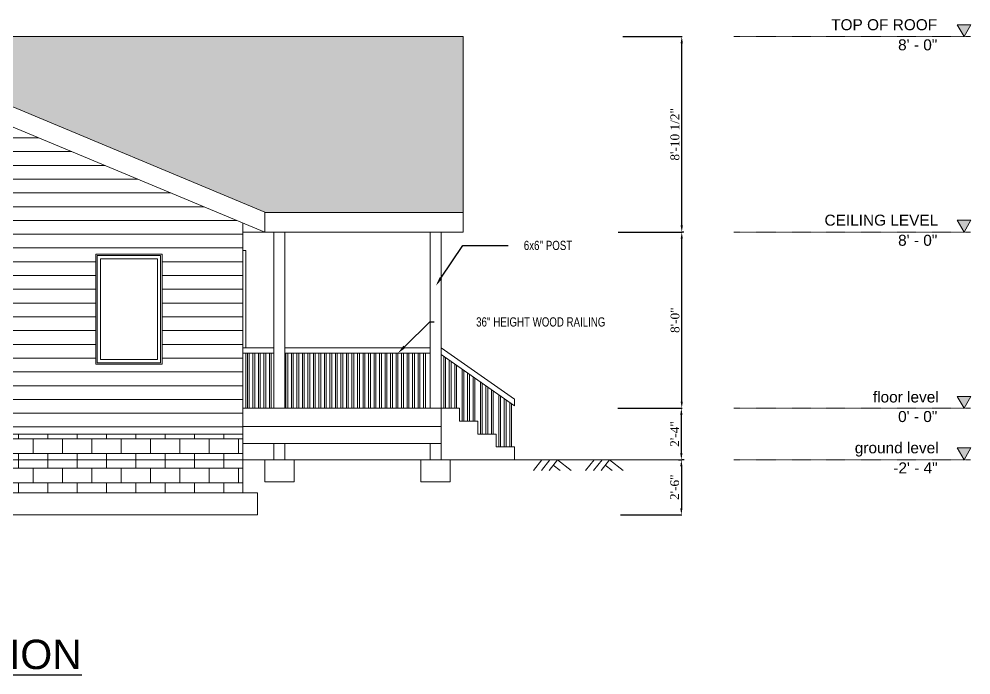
# Model space of a CAD drawing. Header units: inches. Extents: x 26998 to 46838, y -509 to 4343.
# Drawn here: x 38200 to 38719, y 1113 to 1471 of the extents above; entities that cross this region are included whole.
import ezdxf
from ezdxf import colors
from ezdxf.entities.mleader import LeaderData, LeaderLine
from ezdxf.math import Vec2, Vec3

# ---------------------------------------------------------------- set-up
doc = ezdxf.new("R2010")
doc.units = ezdxf.units.IN
doc.header["$LTSCALE"] = 0.5
doc.header["$MEASUREMENT"] = 0
doc.linetypes.add('Grid Line 1_2_', pattern=[0.875, 0.5, -0.125, 0.125, -0.125])
doc.layers.get('Defpoints').update_dxf_attribs({"color": 140})
for name, color, linetype, lineweight in [('A-COLS', 52, 'Continuous', 9), ('A-Door', 31, 'Continuous', 25), ('A-DOOR-FRAM', 31, 'Continuous', 9), ('A-FLOR', 192, 'Continuous', 18), ('A-FLOR-HRAL', 11, 'Continuous', 9), ('A-FLOR-LEVL', 51, 'Continuous', 9), ('A-Glaz', 51, 'Continuous', 25), ('A-ROOF', 132, 'Continuous', 18), ('CAD_  Default_Lines', 7, 'Continuous', 5), ('DIMENSION', 7, 'Continuous', 13), ('Dimensions', 7, 'Continuous', 0), ('I-WALL', 2, 'Continuous', 18), ('S-BEAM', 12, 'Continuous', 9), ('shingle', 8, 'Continuous', 5), ('SWING', 4, 'Continuous', 5), ('window', 2, 'Continuous', 20)]:
    doc.layers.add(name, color=color, linetype=linetype, lineweight=lineweight)
doc.layers.add('S-FNDN', color=32, linetype='Continuous', lineweight=5, transparency=0.5)
doc.styles.add('ARIAL', font='arial.ttf')
doc.styles.add('Dimension_style1', font='times.ttf')
doc.styles.get("Standard").update_dxf_attribs({"font": 'romans.shx', "width": 0.75})
doc.dimstyles.new('REAL', dxfattribs={"dimscale": 0.05, "dimtxt": 96, "dimasz": 72, "dimexe": 5, "dimexo": 72, "dimgap": 24, "dimtad": 1, "dimrnd": 0.25, "dimzin": 1, "dimdsep": 46, "dimlunit": 4, "dimtxsty": 'Dimension_style1', "dimcen": 0.09, "dimclrt": 3, "dimadec": 0, "dimazin": 0, "dimtfac": 1, "dimtofl": 0, "dimtmove": 0, "dimatfit": 3, "dimfxl": 120, "dimfrac": 2, "dimtolj": 1, "dimtzin": 0, "dimarcsym": 0})

# ---------------------------------------------------------------- blocks, each defined once
blk = doc.blocks.new('Fixed - 36_ x 60-528216-West')
at = {"layer": 'A-Glaz', "lineweight": 9}
for p, q in [((17.71, 84), (17.71, 24)), ((53.71, 84), (17.71, 84)), ((18.46, 83.25), (52.96, 83.25)), ((18.46, 24.75), (18.46, 83.25)), ((52.96, 83.25), (52.96, 24.75)), ((53.71, 24), (53.71, 84)), ((20.21, 26.5), (20.21, 81.5)), ((20.21, 81.5), (51.21, 81.5)), ((51.21, 81.5), (51.21, 26.5)), ((51.21, 26.5), (20.21, 26.5)), ((17.71, 24), (53.71, 24)), ((52.96, 24.75), (18.46, 24.75))]:
    blk.add_line(p, q, dxfattribs=at)
blk = doc.blocks.new('Door-Passage-Single-Full_Lite - Door-Passage-Single-Full_Lite-503194-West')
at = {"layer": 'A-DOOR-FRAM'}
for p, q in [((99.46, 86), (97.71, 86)), ((99.46, 33), (99.46, 86)), ((99.46, 0), (99.46, 30))]:
    blk.add_line(p, q, dxfattribs=at)
blk = doc.blocks.new('Columns 1 - Columns 1-506741-West')
at = {"layer": 'A-COLS'}
for p, q in [((215.71, 0), (205.71, 0)), ((215.71, -7), (215.71, 0)), ((225.71, -7), (215.71, -7)), ((225.71, -14), (225.71, -7)), ((235.71, -14), (225.71, -14)), ((235.71, -21), (235.71, -14)), ((245.71, -21), (235.71, -21)), ((245.71, -28), (245.71, -21)), ((210.71, -28), (245.71, -28))]:
    blk.add_line(p, q, dxfattribs=at)
blk = doc.blocks.new('Railing - 1_-V1-West')
at = {"layer": 'A-FLOR-HRAL'}
for p, q in [((193.21, 0), (193.21, 30)), ((194.21, 0), (194.21, 30))]:
    blk.add_line(p, q, dxfattribs=at)
blk = doc.blocks.new('Top Rail Type - Top Rail_Internal_-507568-West')
at = {"layer": 'A-FLOR-HRAL'}
for p, q in [((114.71, 33), (97.71, 33)), ((199.71, 33), (120.71, 33)), ((114.71, 30), (97.71, 30)), ((199.71, 30), (120.71, 30))]:
    blk.add_line(p, q, dxfattribs=at)
blk = doc.blocks.new('Railing - 1_-V2-West')
at = {"layer": 'A-FLOR-HRAL'}
for p, q in [((100.21, 0), (100.21, 30)), ((101.21, 30), (101.21, 0))]:
    blk.add_line(p, q, dxfattribs=at)
blk = doc.blocks.new('Railing - Railing-508842-West')
for p in [(0, 0), (6, 0), (12, 0), (24, 0), (30, 0), (36, 0), (42, 0), (48, 0), (54, 0), (60, 0), (66, 0), (72, 0), (78, 0), (84, 0), (90, 0), (96, 0)]:
    blk.add_blockref('Railing - 1_-V2-West', p)
blk = doc.blocks.new('Structural Foundations 1 - Structural Foundations 1-510110-West')
at = {"layer": 'S-FNDN', "lineweight": 9}
h = blk.add_hatch(dxfattribs=at)
h.set_pattern_fill('FP_1', color=256, style=0, pattern_type=2)
h.set_pattern_definition([(0, (0, -46), (0, 8), []), (90, (0, -46), (-8, 8), [8, -8])])
h.paths.add_polyline_path([(-116.33, -46), (97.71, -46), (97.71, -14), (-337.29, -14), (-337.29, -46), (-237.84, -46)], flags=0)
at = {"layer": 'S-FNDN'}
for p, q in [((-337.29, -14), (97.71, -14)), ((-337.29, -46), (-337.29, -14)), ((97.71, -46), (97.71, -14))]:
    blk.add_line(p, q, dxfattribs=at)
blk = doc.blocks.new('Structural Foundations 2 - Structural Foundations 2-512180-West')
at = {"layer": 'S-FNDN'}
for p, q in [((-345.29, -46), (105.71, -46)), ((-345.29, -46), (-345.29, -58)), ((105.71, -58), (105.71, -46)), ((105.71, -58), (-345.29, -58))]:
    blk.add_line(p, q, dxfattribs=at)
blk = doc.blocks.new('Columns 2 - Columns 2-526766-West')
at = {"layer": 'A-COLS'}
for p, q in [((199.71, 0), (199.71, 96)), ((205.71, 0), (205.71, 96)), ((205.71, 0), (199.71, 0))]:
    blk.add_line(p, q, dxfattribs=at)
blk = doc.blocks.new('Columns 3 - Columns 2-549150-West')
at = {"layer": 'A-COLS'}
for p, q in [((114.71, 0), (114.71, 96)), ((120.71, 0), (120.71, 96)), ((120.71, 0), (114.71, 0))]:
    blk.add_line(p, q, dxfattribs=at)
blk = doc.blocks.new('1')
at = {"layer": 'S-BEAM'}
for p, q in [((57421.35, -9974.92), (57427.35, -9974.92)), ((57421.35, -9983.67), (57421.35, -9974.92)), ((57427.35, -9983.67), (57427.35, -9974.92)), ((57416.35, -9983.67), (57432.35, -9983.67)), ((57416.35, -9995.67), (57416.35, -9983.67)), ((57432.35, -9983.67), (57432.35, -9995.67)), ((57432.35, -9995.67), (57416.35, -9995.67))]:
    blk.add_line(p, q, dxfattribs=at)
blk = doc.blocks.new('*D566')
at = {"layer": 'Defpoints', "color": 0, "transparency": 16777216}
for p in [(38559.16, 1230.66), (38524.39, 1200.66), (38561.18, 1200.66)]:
    blk.add_point(p, dxfattribs=at)
at = {"layer": 'DIMENSION', "color": 0, "lineweight": -2, "transparency": 16777216}
for p, q in [((38562.76, 1230.66), (38561.43, 1230.66)), ((38561.18, 1227.06), (38561.18, 1204.26)), ((38527.99, 1200.66), (38561.43, 1200.66))]:
    blk.add_line(p, q, dxfattribs=at)
at = {"layer": 'DIMENSION', "color": 0, "transparency": 16777216}
for points in [[(38560.58, 1227.06), (38561.78, 1227.06), (38561.18, 1230.66)], [(38560.58, 1204.26), (38561.78, 1204.26), (38561.18, 1200.66)]]:
    blk.add_solid(points, dxfattribs=at)
at = {"layer": 'DIMENSION', "color": 3, "transparency": 16777216, "insert": (38557.54, 1215.66), "char_height": 4.8, "attachment_point": 5, "rotation": 90, "style": 'Dimension_style1'}
blk.add_mtext('\\A1;2\'-6"', dxfattribs=at)
blk = doc.blocks.new('*D567')
at = {"layer": 'Defpoints', "color": 0, "transparency": 16777216}
for p in [(38556.1, 1258.66), (38561.18, 1258.66), (38556.1, 1230.66)]:
    blk.add_point(p, dxfattribs=at)
at = {"layer": 'DIMENSION', "color": 0, "lineweight": -2, "transparency": 16777216}
for p, q in [((38559.7, 1258.66), (38561.43, 1258.66)), ((38561.18, 1234.26), (38561.18, 1255.06)), ((38559.7, 1230.66), (38561.43, 1230.66))]:
    blk.add_line(p, q, dxfattribs=at)
at = {"layer": 'DIMENSION', "color": 0, "transparency": 16777216}
for points in [[(38560.58, 1255.06), (38561.78, 1255.06), (38561.18, 1258.66)], [(38560.58, 1234.26), (38561.78, 1234.26), (38561.18, 1230.66)]]:
    blk.add_solid(points, dxfattribs=at)
at = {"layer": 'DIMENSION', "color": 3, "transparency": 16777216, "insert": (38557.58, 1244.66), "char_height": 4.8, "attachment_point": 5, "rotation": 90, "style": 'Dimension_style1'}
blk.add_mtext('\\A1;2\'-4"', dxfattribs=at)
blk = doc.blocks.new('*D568')
at = {"layer": 'Defpoints', "color": 0, "transparency": 16777216}
for p in [(38558.97, 1354.66), (38561.39, 1354.66), (38523.06, 1258.66)]:
    blk.add_point(p, dxfattribs=at)
at = {"layer": 'DIMENSION', "color": 0, "lineweight": -2, "transparency": 16777216}
for p, q in [((38562.57, 1354.66), (38561.64, 1354.66)), ((38561.39, 1262.26), (38561.39, 1351.06)), ((38526.66, 1258.66), (38561.64, 1258.66))]:
    blk.add_line(p, q, dxfattribs=at)
at = {"layer": 'DIMENSION', "color": 0, "transparency": 16777216}
for points in [[(38560.79, 1351.06), (38561.99, 1351.06), (38561.39, 1354.66)], [(38560.79, 1262.26), (38561.99, 1262.26), (38561.39, 1258.66)]]:
    blk.add_solid(points, dxfattribs=at)
at = {"layer": 'DIMENSION', "color": 3, "transparency": 16777216, "insert": (38557.75, 1306.66), "char_height": 4.8, "attachment_point": 5, "rotation": 90, "style": 'Dimension_style1'}
blk.add_mtext('\\A1;8\'-0"', dxfattribs=at)
blk = doc.blocks.new('*D569')
at = {"layer": 'Defpoints', "color": 0, "transparency": 16777216}
for p in [(38525.78, 1461.12), (38561.39, 1461.12), (38523.18, 1354.66)]:
    blk.add_point(p, dxfattribs=at)
at = {"layer": 'DIMENSION', "color": 0, "lineweight": -2, "transparency": 16777216}
for p, q in [((38529.38, 1461.12), (38561.64, 1461.12)), ((38561.39, 1358.26), (38561.39, 1457.52)), ((38526.78, 1354.66), (38561.64, 1354.66))]:
    blk.add_line(p, q, dxfattribs=at)
at = {"layer": 'DIMENSION', "color": 0, "transparency": 16777216}
for points in [[(38560.79, 1457.52), (38561.99, 1457.52), (38561.39, 1461.12)], [(38560.79, 1358.26), (38561.99, 1358.26), (38561.39, 1354.66)]]:
    blk.add_solid(points, dxfattribs=at)
at = {"layer": 'DIMENSION', "color": 3, "transparency": 16777216, "insert": (38557.68, 1407.89), "char_height": 4.8, "attachment_point": 5, "rotation": 90, "style": 'Dimension_style1'}
blk.add_mtext('\\A1;8\'-10 1/2"', dxfattribs=at)

msp = doc.modelspace()

# ---------------------------------------------------------------- hatches: boundary and pattern name
at = {"layer": 'shingle', "lineweight": 5, "true_color": 0x939598, "transparency": 33554559}
h = msp.add_hatch(dxfattribs=at)
h.set_pattern_fill('AR-RSHKE', color=252, scale=0.3)
h.set_pattern_definition([(0, (-19073.4316, 13255.98), (7.65, 3.6), [1.8, -1.5, 2.1, -0.9, 2.7, -1.2]), (0, (-19071.6316, 13256.13), (7.65, 3.6), [1.5, -5.7, 1.2, -1.8]), (0, (-19068.0316, 13255.755), (7.65, 3.6), [0.9, -9.3]), (90, (-19073.4316, 13255.9798), (-2.55, 3.6), [3.45, -10.95]), (90, (-19071.6316, 13255.9798), (-2.55, 3.6), [3.375, -11.025]), (90, (-19070.1316, 13255.9798), (-2.55, 3.6), [3.15, -11.25]), (90, (-19068.0316, 13255.7548), (-2.55, 3.6), [3.45, -10.95]), (90, (-19067.1316, 13255.7548), (-2.55, 3.6), [3.45, -10.95]), (90, (-19064.4316, 13255.9798), (-2.55, 3.6), [3.3, -11.1])])
h.paths.add_polyline_path([(38442.2515471, 1461.1183787), (38104.7515302, 1461.1183787), (38334.6507125, 1365.3270527), (38442.2515471, 1365.3270527)])
at = {"layer": 'SWING', "lineweight": 5}
h = msp.add_hatch(color=256, dxfattribs=at)
h.dxf.hatch_style = 1
h.paths.add_polyline_path([(38715.1907334, 1461.1183717), (38718.9435502, 1467.618441), (38711.4379166, 1467.618441)])
h = msp.add_hatch(dxfattribs=at)
h.set_pattern_fill('LINE', color=256, scale=60)
h.set_pattern_definition([(0, (-19073.4316, 13255.98), (0, 7.5), [])])
h.paths.add_polyline_path([(38184.2515471, 1417.1600383), (38104.7515471, 1450.2850383), (37887.2515471, 1359.6600383), (37887.2515471, 1244.6600383), (38322.2515471, 1244.6600383), (38322.2515471, 1359.6600383), (38197.2515471, 1411.7433717), (38060.2515471, 1354.6600383), (38060.2515471, 1365.4933717)])
h.paths.add_polyline_path([(38007.2515471, 1342.6600383), (38007.2515471, 1282.6600383), (37935.2515471, 1282.6600383), (37935.2515471, 1342.6600383)], flags=16)
h.paths.add_polyline_path([(38006.5015471, 1341.9100383), (38006.5015471, 1283.4100383), (37936.0015471, 1283.4100383), (37936.0015471, 1341.9100383)], flags=0)
h.paths.add_polyline_path([(38004.7515471, 1340.1600383), (38004.7515471, 1285.1600383), (37937.7515471, 1285.1600383), (37937.7515471, 1340.1600383)], flags=0)
h.paths.add_polyline_path([(38094.6475742, 1408.8091214), (38094.6475742, 1436.248654), (38114.85552, 1436.248654), (38114.85552, 1408.8091214)], flags=16)
h.paths.add_polyline_path([(38082.2515471, 1342.6600383), (38154.2515471, 1342.6600383), (38154.2515471, 1282.6600383), (38082.2515471, 1282.6600383)], flags=16)
h.paths.add_polyline_path([(38096.6475742, 1410.8091214), (38096.6475742, 1434.248654), (38112.85552, 1434.248654), (38112.85552, 1410.8091214)], flags=0)
h.paths.add_polyline_path([(38083.0015471, 1341.9100383), (38153.5015471, 1341.9100383), (38153.5015471, 1283.4100383), (38083.0015471, 1283.4100383)], flags=0)
h.paths.add_polyline_path([(38084.7515471, 1340.1600383), (38151.7515471, 1340.1600383), (38151.7515471, 1285.1600383), (38084.7515471, 1285.1600383)], flags=0)
h.paths.add_polyline_path([(38242.2515471, 1342.6600383), (38278.2515471, 1342.6600383), (38278.2515471, 1282.6600383), (38242.2515471, 1282.6600383)], flags=16)
h.paths.add_polyline_path([(38243.0015471, 1341.9100383), (38277.5015471, 1341.9100383), (38277.5015471, 1283.4100383), (38243.0015471, 1283.4100383)], flags=0)
h.paths.add_polyline_path([(38244.7515471, 1340.1600383), (38275.7515471, 1340.1600383), (38275.7515471, 1285.1600383), (38244.7515471, 1285.1600383)], flags=0)
h = msp.add_hatch(color=256, dxfattribs=at)
h.dxf.hatch_style = 1
h.paths.add_polyline_path([(38715.1907334, 1354.6600383), (38718.9435502, 1361.1601077), (38711.4379166, 1361.1601077)])
h = msp.add_hatch(color=256, dxfattribs=at)
h.dxf.hatch_style = 1
h.paths.add_polyline_path([(38715.1907334, 1258.6600383), (38718.9435502, 1265.1601077), (38711.4379166, 1265.1601077)])
h = msp.add_hatch(color=256, dxfattribs=at)
h.dxf.hatch_style = 1
h.paths.add_polyline_path([(38715.1907334, 1230.6600383), (38718.9435502, 1237.1601077), (38711.4379166, 1237.1601077)])

# ---------------------------------------------------------------- linework, layer by layer
at = {"layer": 'A-FLOR'}
for p, q in [((38322.2515471, 1258.6600383), (38430.2515471, 1258.6600383)), ((38430.2515471, 1239.4100383), (38430.2515471, 1258.6600383)), ((38430.2515471, 1248.6600383), (38322.2515471, 1248.6600383)), ((38430.2515471, 1239.4100383), (38322.2515471, 1239.4100383))]:
    msp.add_line(p, q, dxfattribs=at)
at = {"layer": 'A-FLOR-HRAL'}
for p, q in [((38430.2515471, 1291.6600383), (38470.2515471, 1263.6600383)), ((38430.2515471, 1287.9980716), (38470.2515471, 1259.9980716)), ((38431.7154788, 1258.6600383), (38431.7154788, 1286.9733195)), ((38432.7154788, 1258.6600383), (38432.7154788, 1286.2733195)), ((38434.7154788, 1258.6600383), (38434.7154788, 1284.8733195)), ((38435.7154788, 1258.6600383), (38435.7154788, 1284.1733195)), ((38437.7154788, 1258.6600383), (38437.7154788, 1282.7733195)), ((38438.7154788, 1258.6600383), (38438.7154788, 1282.0733195)), ((38441.7154788, 1251.6600383), (38441.7154788, 1279.9733195)), ((38442.7154788, 1251.6600383), (38442.7154788, 1279.2733195)), ((38444.7154788, 1251.6600383), (38444.7154788, 1277.8733195)), ((38445.7154788, 1251.6600383), (38445.7154788, 1277.1733195)), ((38447.7154788, 1251.6600383), (38447.7154788, 1275.7733195)), ((38448.7154788, 1251.6600383), (38448.7154788, 1275.0733195)), ((38451.7154788, 1244.6600383), (38451.7154788, 1272.9733195)), ((38452.7154788, 1244.6600383), (38452.7154788, 1272.2733195)), ((38454.7154788, 1244.6600383), (38454.7154788, 1270.8733195)), ((38455.7154788, 1244.6600383), (38455.7154788, 1270.1733195)), ((38457.7154788, 1244.6600383), (38457.7154788, 1268.7733195)), ((38458.7154788, 1244.6600383), (38458.7154788, 1268.0733195)), ((38461.7154788, 1237.6600383), (38461.7154788, 1265.9733195)), ((38462.7154788, 1237.6600383), (38462.7154788, 1265.2733195)), ((38464.7154788, 1237.6600383), (38464.7154788, 1263.8733195)), ((38465.7154788, 1237.6600383), (38465.7154788, 1263.1733195)), ((38467.7154788, 1237.6600383), (38467.7154788, 1261.7733195)), ((38468.7154788, 1237.6600383), (38468.7154788, 1261.0733195)), ((38470.2515471, 1263.6600383), (38470.2515471, 1259.9980716))]:
    msp.add_line(p, q, dxfattribs=at)
at = {"layer": 'A-FLOR-LEVL', "linetype": 'Grid Line 1_2_'}
for p, q in [((38589.8366951, 1461.1183717), (38718.6567689, 1461.1183717)), ((38589.8366951, 1354.6600383), (38718.6567689, 1354.6600383)), ((38589.8366951, 1258.6600383), (38718.6567689, 1258.6600383)), ((38589.8366951, 1230.6600383), (38718.6567689, 1230.6600383))]:
    msp.add_line(p, q, dxfattribs=at)
at = {"layer": 'A-ROOF'}
for p, q in [((38442.2515471, 1461.1183787), (38104.7515471, 1461.1183787)), ((38104.7515471, 1461.1183717), (38334.2515471, 1365.4933717)), ((38442.2515471, 1354.6600383), (38442.2515471, 1461.1183787)), ((38334.2515471, 1354.6600383), (38197.2515471, 1411.7433717)), ((38334.2515471, 1365.4933717), (38334.2515471, 1354.6600383)), ((38334.2515471, 1365.3270527), (38442.2515471, 1365.3270527)), ((38442.2515471, 1354.6600383), (38322.2515471, 1354.6600383))]:
    msp.add_line(p, q, dxfattribs=at)
at = {"layer": 'Dimensions'}
for p, q in [((38485.2374155, 1230.6600383), (38480.6847659, 1224.8204946)), ((38489.5957598, 1230.6600383), (38485.0431102, 1224.8204946)), ((38493.6729521, 1230.6600383), (38489.1203025, 1224.8204946)), ((38493.6729521, 1230.6600383), (38501.1056017, 1224.8204946)), ((38513.5878178, 1230.6600383), (38509.0351682, 1224.8204946)), ((38517.9461621, 1230.6600383), (38513.3935125, 1224.8204946)), ((38522.0233544, 1230.6600383), (38517.4707048, 1224.8204946)), ((38522.0233544, 1230.6600383), (38529.456004, 1224.8204946)), ((38491.3966273, 1227.7402665), (38495.1129521, 1224.8204946)), ((38519.7470296, 1227.7402665), (38523.4633544, 1224.8204946))]:
    msp.add_line(p, q, dxfattribs=at)
at = {"layer": 'I-WALL'}
for p, q in [((38322.2515471, 1244.6600383), (38322.2515471, 1359.6600383)), ((38242.2515471, 1282.6600383), (38242.2515471, 1342.6600383)), ((38242.2515471, 1342.6600383), (38278.2515471, 1342.6600383)), ((38278.2515471, 1342.6600383), (38278.2515471, 1282.6600383)), ((38278.2515471, 1282.6600383), (38242.2515471, 1282.6600383))]:
    msp.add_line(p, q, dxfattribs=at)
at = {"layer": 'SWING', "lineweight": 5}
msp.add_line((38562.7889402, 1230.6600383), (37762.3423945, 1230.6600383), dxfattribs=at)
for points in [[(38715.1907334, 1461.1183717), (38711.4379166, 1467.618441), (38718.9435502, 1467.618441)], [(38715.1907334, 1354.6600383), (38711.4379166, 1361.1601077), (38718.9435502, 1361.1601077)], [(38715.1907334, 1258.6600383), (38711.4379166, 1265.1601077), (38718.9435502, 1265.1601077)], [(38715.1907334, 1230.6600383), (38711.4379166, 1237.1601077), (38718.9435502, 1237.1601077)]]:
    msp.add_lwpolyline(points, close=True, dxfattribs=at)

# ---------------------------------------------------------------- block references
for p in [(38134.5394139, 1258.6600383), (38140.5394139, 1258.6600383), (38152.5394139, 1258.6600383), (38158.5394139, 1258.6600383), (38164.5394139, 1258.6600383), (38170.5394139, 1258.6600383), (38176.5394139, 1258.6600383), (38182.5394139, 1258.6600383), (38188.5394139, 1258.6600383), (38194.5394139, 1258.6600383), (38200.5394139, 1258.6600383), (38206.5394139, 1258.6600383), (38212.5394139, 1258.6600383), (38218.5394139, 1258.6600383), (38224.5394139, 1258.6600383)]:
    msp.add_blockref('Railing - 1_-V1-West', p)
at = {"layer": 'A-COLS'}
for name in ['Columns 3 - Columns 2-549150-West', 'Columns 2 - Columns 2-526766-West', 'Columns 1 - Columns 1-506741-West']:
    msp.add_blockref(name, (38224.5394139, 1258.6600383), dxfattribs=at)
at = {"layer": 'A-Door'}
msp.add_blockref('Door-Passage-Single-Full_Lite - Door-Passage-Single-Full_Lite-503194-West', (38224.5394139, 1258.6600383), dxfattribs=at)
at = {"layer": 'A-FLOR-HRAL'}
for name in ['Top Rail Type - Top Rail_Internal_-507568-West', 'Railing - Railing-508842-West']:
    msp.add_blockref(name, (38224.5394139, 1258.6600383), dxfattribs=at)
at = {"layer": 'A-Glaz'}
msp.add_blockref('Fixed - 36_ x 60-528216-West', (38224.5394139, 1258.6600383), dxfattribs=at)
at = {"layer": 'S-FNDN'}
for name in ['Structural Foundations 1 - Structural Foundations 1-510110-West', 'Structural Foundations 2 - Structural Foundations 2-512180-West']:
    msp.add_blockref(name, (38224.5394139, 1258.6600383), dxfattribs=at)
at = {"layer": 'SWING', "lineweight": 5}
for p in [(-19082.1009181, 11214.33118), (-18997.1009181, 11214.33118)]:
    msp.add_blockref('1', p, dxfattribs=at)

# ---------------------------------------------------------------- texts
at = {"layer": 'A-FLOR-LEVL', "char_height": 6, "attachment_point": 1, "style": 'ARIAL'}
for s, insert, width in [('TOP OF ROOF', (38642.7861801, 1470.601505), 60.655879919), ('8\' - 0"', (38679.2451965, 1459.6377832), 25.9065), ('CEILING LEVEL', (38639.1528999, 1364.1431716), 72.886329653), ('8\' - 0"', (38679.2451965, 1353.1794499), 25.9065), ('floor level', (38665.5063113, 1267.8410342), 77.871), ('0\' - 0"', (38679.2451965, 1257.1794499), 25.9065), ('ground level', (38655.6544188, 1240.1509319), 53.934), ('-2\' - 4"', (38676.6319584, 1229.1794499), 29.2395)]:
    msp.add_mtext(s, dxfattribs=dict(at, insert=insert, width=width))
at = {"layer": 'window', "lineweight": 30, "insert": (38056.9703705, 1132.6103256), "char_height": 16, "width": 464.625, "attachment_point": 1, "style": 'ARIAL'}
msp.add_mtext('{\\Lwest ELEVATION       }', dxfattribs=at)

# ---------------------------------------------------------------- dimensions: what is measured, and where the dimension line sits
at = {"layer": 'DIMENSION'}
for base, p1, p2, picture, middle in [((38561.3911987, 1461.1183717), (38523.1822907, 1354.6600383), (38525.7777668, 1461.1183717), '*D569', (38557.6821865, 1407.889205)), ((38561.3911987, 1354.6600383), (38523.0641239, 1258.6600383), (38558.9730668, 1354.6600383), '*D568', (38557.7496702, 1306.6600383)), ((38561.1834914, 1258.6600383), (38556.1047277, 1230.6600383), (38556.1047277, 1258.6600383), '*D567', (38557.5834914, 1244.6600383)), ((38561.1834914, 1200.6600383), (38559.1570605, 1230.6600383), (38524.3894219, 1200.6600383), '*D566', (38557.5419629, 1215.6600383))]:
    dim = msp.add_linear_dim(base=base, p1=p1, p2=p2, angle=90, dimstyle='REAL', dxfattribs=at)
    dim.commit()
    dim.dimension.update_dxf_attribs({"geometry": picture, "text_midpoint": middle})

# ---------------------------------------------------------------- leaders
at = {"layer": 'CAD_  Default_Lines'}
ml = msp.add_multileader_mtext('Standard', dxfattribs=at)
ml.set_content("{\\fArial|b0|i0|c0|p34;6x6'' POST}", color=256)
ml.set_leader_properties()
ml.build(insert=Vec2(0, 0))
ml.multileader.update_dxf_attribs({"text_right_attachment_type": 6, "dogleg_length": 0.060208, "arrow_head_size": 5.0413287})
ctx = ml.context
ctx.base_point, ctx.char_height, ctx.arrow_head_size, ctx.landing_gap_size, ctx.plane_origin = Vec3(38466.876362, 1347.3487748), 5.041328701, 5.0413287, 0.0756199, Vec3(38548.355665, 1374.4746535)
ctx.right_attachment, ctx.text_align_type = 6, 2
notes = []
notes.append((ctx, [(1, (1, 1, 0), (38442.1849536, 1347.3487748), (1, 0), 24.6914085, [(0, [(38427.4136426, 1325.4271452)], 0, [])])]))
ctx.mtext.insert, ctx.mtext.alignment, ctx.mtext.flow_direction = Vec3(38501.7220191, 1349.9124245), 3, 5
ml = msp.add_multileader_mtext('Standard', dxfattribs=at)
ml.set_content("{\\fArial|b0|i0|c0|p34;36'' HEIGHT WOOD RAILING}", color=256)
ml.set_leader_properties()
ml.build(insert=Vec2(0, 0))
ml.multileader.update_dxf_attribs({"text_right_attachment_type": 6, "dogleg_length": 0.060208, "arrow_head_size": 5.0413287})
ctx = ml.context
ctx.base_point, ctx.char_height, ctx.arrow_head_size, ctx.landing_gap_size, ctx.plane_origin = Vec3(38426.567571, 1305.6717285), 5.041328701, 5.0413287, 0.0756199, Vec3(38527.6935389, 1337.7075832)
ctx.right_attachment, ctx.text_align_type = 6, 2
notes.append((ctx, [(1, (1, 1, 0), (38424.1393426, 1305.6717285), (1, 0), 2.4282284, [(0, [(38406.7515165, 1288.6600749)], 0, [])])]))
ctx.mtext.insert, ctx.mtext.alignment, ctx.mtext.flow_direction = Vec3(38519.7736574, 1308.2370977), 3, 5
for ctx, leaders in notes:
    for number, flags, end, landing, length, lines in leaders:
        leader = LeaderData()
        leader.index, (leader.has_last_leader_line, leader.has_dogleg_vector, leader.attachment_direction) = number, flags
        leader.last_leader_point, leader.dogleg_vector, leader.dogleg_length = Vec3(end), Vec3(landing), length
        for number, points, colour, breaks in lines:
            line = LeaderLine()
            line.index, line.vertices, line.color, line.breaks = number, Vec3.list(points), colors.encode_raw_color(colour), breaks
            leader.lines.append(line)
        ctx.leaders.append(leader)

doc.saveas('drawing.dxf')
